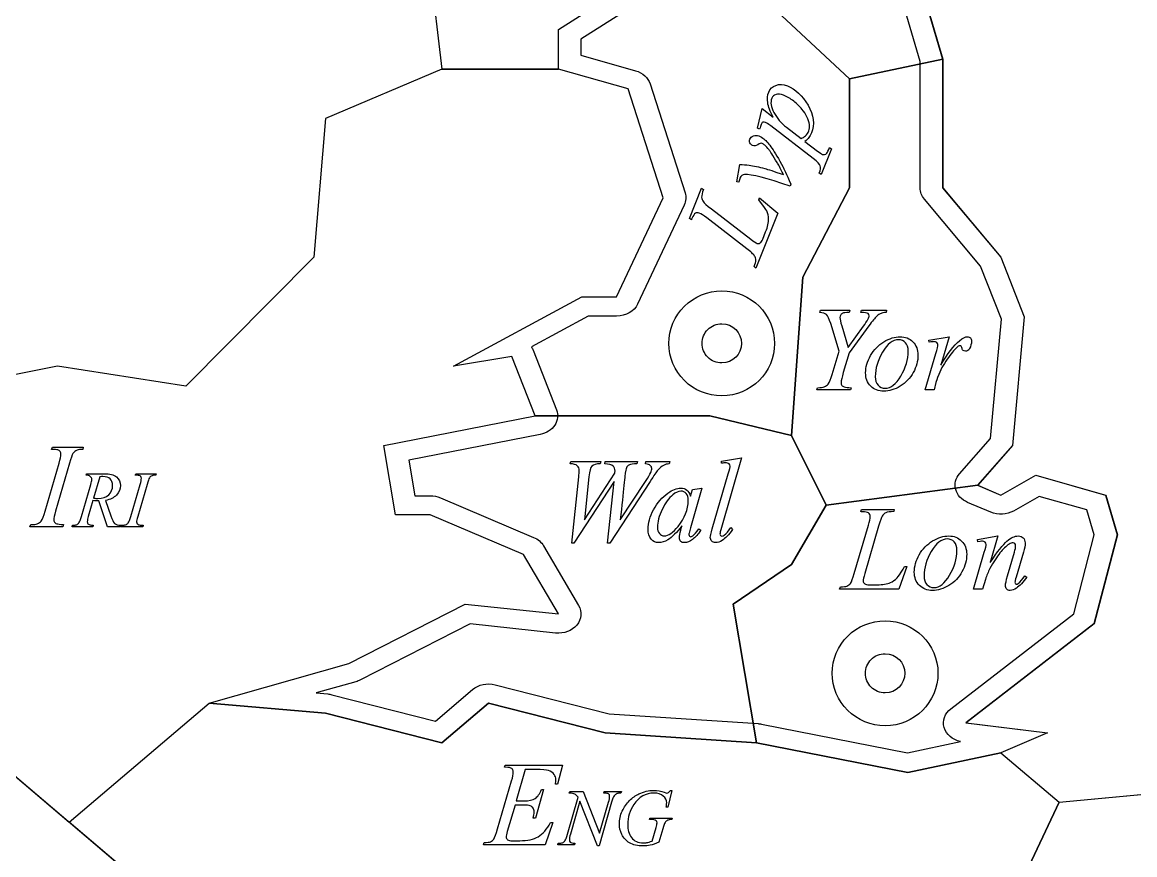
# Model space of a CAD drawing. Extents: x 1 to 639, y -1 to 499.
# Drawn here: x 90.5 to 190.3, y 224.7 to 299.3 of the extents above; entities that cross this region are included whole.
import ezdxf

# ---------------------------------------------------------------- set-up
doc = ezdxf.new("R2010")
doc.units = 0
for name, color, linetype in [('Centers', 7, 'CONTINUOUS'), ('Dividing_Lines', 7, 'CONTINUOUS'), ('Label_Land', 7, 'CONTINUOUS'), ('Label_Sea', 7, 'CONTINUOUS'), ('Land', 7, 'CONTINUOUS'), ('Nations', 7, 'CONTINUOUS'), ('Seas', 7, 'CONTINUOUS')]:
    doc.layers.add(name, color=color, linetype=linetype)

msp = doc.modelspace()

# ---------------------------------------------------------------- linework, layer by layer
at = {"layer": 'Centers', "color": 1}
for points in [[(154.999238, 270.531765)], [(157.970949, 270.531765)], [(169.653489, 240.958329)], [(172.625203, 240.958329)]]:
    msp.add_lwpolyline(points, close=True, dxfattribs=at)
for points in [[(149.877194, 273.861365), (150.766349, 274.744428), (151.9723, 275.240524), (153.22975, 275.240518)], [(153.22975, 275.240518), (155.848243, 275.240513), (157.970948, 273.132334), (157.970949, 270.531765)], [(148.488517, 270.531765), (148.488518, 271.780608), (148.98804, 272.978302), (149.877194, 273.861365)], [(151.460228, 270.531765), (151.460228, 270.997858), (151.64666, 271.444861), (151.97851, 271.774438)], [(151.97851, 271.774438), (152.31036, 272.104015), (152.760445, 272.289168), (153.22975, 272.289166)], [(153.22975, 272.289166), (154.207015, 272.289152), (154.999238, 271.502341), (154.999238, 270.531765)], [(149.877195, 267.202167), (148.988041, 268.085229), (148.488518, 269.282922), (148.488517, 270.531765)], [(151.97851, 269.289092), (151.64666, 269.618669), (151.460228, 270.065672), (151.460228, 270.531765)], [(154.999238, 270.531765), (154.999238, 269.561189), (154.207015, 268.774378), (153.22975, 268.774364)], [(157.970949, 270.531765), (157.970946, 267.931197), (155.848242, 265.82302), (153.22975, 265.823015)], [(153.22975, 268.774364), (152.760445, 268.774362), (152.31036, 268.959515), (151.97851, 269.289092)], [(153.22975, 265.823015), (151.9723, 265.823008), (150.766349, 266.319104), (149.877195, 267.202167)], [(164.531447, 244.28793), (165.420602, 245.170993), (166.626554, 245.667089), (167.884005, 245.667081)], [(167.884005, 245.667081), (170.502497, 245.667077), (172.625202, 243.558898), (172.625203, 240.958329)], [(163.142769, 240.958329), (163.14277, 242.207173), (163.642292, 243.404867), (164.531447, 244.28793)], [(166.632766, 242.201001), (166.964615, 242.530578), (167.4147, 242.715732), (167.884005, 242.71573)], [(167.884005, 242.71573), (168.861269, 242.715714), (169.653489, 241.928904), (169.653489, 240.958329)], [(166.114486, 240.958329), (166.114486, 241.424422), (166.300917, 241.871424), (166.632766, 242.201001)], [(164.531448, 237.62873), (163.642293, 238.511792), (163.14277, 239.709486), (163.142769, 240.958329)], [(166.632766, 239.715657), (166.300917, 240.045233), (166.114486, 240.492236), (166.114486, 240.958329)], [(169.653489, 240.958329), (169.653489, 239.987754), (168.861269, 239.200943), (167.884005, 239.200928)], [(172.625203, 240.958329), (172.625201, 238.357761), (170.502496, 236.249584), (167.884005, 236.249579)], [(167.884005, 239.200928), (167.4147, 239.200926), (166.964615, 239.38608), (166.632766, 239.715657)], [(167.884005, 236.249579), (166.626554, 236.249572), (165.420603, 236.745667), (164.531448, 237.62873)]]:
    msp.add_open_spline(points, degree=3, dxfattribs=at)
at = {"layer": 'Dividing_Lines', "color": 2}
msp.add_lwpolyline([(2.760585, 254.267257), (63.356576, 254.267257), (109.32593, 215.191493), (130.221091, 214.303393), (132.31061, 209.862971), (144.847715, 207.198716), (144.847715, 221.408082), (151.116265, 219.631903), (153.205782, 214.303393), (164.698127, 212.527231), (162.608602, 216.967651), (179.324738, 220.519995), (194.996116, 216.967651), (203.354182, 209.862971), (216.936031, 202.758274), (215.891266, 196.541686), (223.204583, 189.437003), (225.294105, 184.108488), (221.115062, 174.339545), (234.696921, 172.563383), (237.831194, 175.227645), (245.144514, 174.339545), (247.234026, 171.675283)], dxfattribs=at)
at = {"layer": 'Label_Land', "color": 7}
for points in [[(156.629983, 289.737878), (156.437948, 289.813607), (156.857443, 291.589987)], [(156.857443, 291.589987), (157.855044, 290.805957)], [(161.438631, 287.094292), (157.619916, 290.032506)], [(159.038882, 289.903189), (160.341043, 288.897152)], [(160.685063, 288.631276), (161.812713, 287.773315)], [(162.899028, 288.080888), (163.063615, 287.965029), (162.142742, 285.661727), (161.98011, 285.782474)], [(154.585845, 285.02426), (154.845599, 286.557931)], [(150.503935, 281.601114), (150.34521, 281.731643), (151.426405, 284.435945), (151.592951, 284.324977)], [(154.771868, 284.990532), (154.585845, 285.02426)], [(159.437528, 284.798044), (159.365189, 284.617106)], [(156.720439, 283.19176), (156.549698, 283.406285), (156.622037, 283.587223), (158.259665, 282.194135)], [(152.298796, 282.597344), (155.832649, 279.873368)], [(155.486582, 279.007796), (151.891615, 281.778521)], [(158.259665, 282.194135), (156.294744, 277.279444), (156.139932, 277.419752)], [(156.913817, 279.882922), (157.169942, 280.523545)], [(162.023527, 273.306846), (162.076506, 273.501525), (164.730759, 273.501525), (164.667184, 273.306846)], [(165.705574, 273.306846), (165.758553, 273.501525), (168.015461, 273.501525), (167.973078, 273.306846)], [(163.141387, 267.755804), (163.771836, 269.839417), (163.003642, 272.301869)], [(163.989052, 272.101926), (164.571822, 270.160379)], [(166.426089, 272.101926), (164.667184, 269.692091), (164.137394, 267.92944)], [(164.571822, 270.160379), (165.938682, 272.059833)], [(171.808762, 270.83387), (173.636538, 271.128523), (172.873639, 268.571361)], [(171.845845, 270.639188), (171.808762, 270.83387)], [(172.444511, 267.029696), (172.274978, 266.366728), (171.464396, 266.366728), (172.444511, 269.634214)], [(164.831418, 266.561411), (164.778439, 266.366728), (161.753336, 266.366728), (161.816911, 266.561411)], [(139.639387, 259.734277), (139.697666, 259.928957), (142.389002, 259.928957), (142.330723, 259.734277)], [(142.728061, 259.734277), (142.770445, 259.928957), (145.678993, 259.928957), (145.620718, 259.734277)], [(146.388913, 259.734277), (146.431296, 259.928957), (148.561054, 259.928957), (148.508075, 259.734277)], [(155.013911, 260.276226), (153.202027, 254.014862)], [(153.202027, 259.781631), (153.202027, 259.976313), (155.013911, 260.276226)], [(139.787728, 252.63105), (140.407585, 258.576714)], [(141.318825, 258.576714), (140.92148, 254.725187), (143.649904, 258.908197)], [(152.375554, 253.899106), (153.811288, 258.834534)], [(146.796853, 258.155782), (143.188977, 252.63105), (142.992957, 252.63105), (143.575726, 258.155782), (139.967851, 252.63105), (139.787728, 252.63105)], [(144.116113, 254.725187), (146.388913, 258.155782)], [(151.453718, 257.555954), (150.420628, 253.988556), (150.304074, 253.509744)], [(150.420621, 256.829847), (150.611346, 257.429675), (151.453718, 257.555954)], [(165.711491, 255.4482), (165.775065, 255.642879), (168.704809, 255.642879), (168.662426, 255.4482)], [(149.551765, 253.788613), (149.663019, 254.183235)], [(151.17822, 253.914893), (151.358349, 253.788613)], [(154.039096, 254.014862), (154.198033, 253.851753)], [(165.123425, 249.891907), (166.389623, 254.232767)], [(167.306162, 254.159094), (166.061152, 249.891897)], [(176.407965, 252.785815), (176.206644, 252.754262), (176.174874, 252.943681), (178.007933, 253.269887)], [(178.007933, 253.269887), (177.303309, 250.875834)], [(176.879477, 249.376266), (176.614581, 248.508092), (175.819896, 248.508092), (176.784114, 251.801885)], [(178.866193, 249.686701), (179.48075, 251.801885)], [(180.291328, 251.801885), (179.644984, 249.586732)], [(169.494196, 250.297043), (169.631941, 250.533819), (169.827965, 250.533819), (169.128642, 248.508092)], [(180.434374, 249.686701), (180.598607, 249.586732)], [(169.128642, 248.508092), (163.804244, 248.508092), (163.878415, 248.702774)], [(166.469093, 248.897444), (167.163117, 248.897444)], [(133.839392, 232.531793), (133.728134, 232.531793), (133.791709, 232.726472), (138.95187, 232.726472), (138.506846, 231.005914), (138.310825, 231.005914)], [(135.603593, 232.342373), (134.782419, 229.522129), (135.455252, 229.522129)], [(136.514833, 232.342373), (135.603593, 232.342373)], [(133.118877, 227.00706), (134.379778, 231.31109)], [(137.055219, 230.548149), (137.251244, 230.548149), (136.514833, 227.959417), (136.302917, 227.959417)], [(139.389831, 226.53175), (140.339921, 229.839572)], [(139.555831, 230.218408), (139.594681, 230.348196), (140.792008, 230.348199)], [(140.792008, 230.348199), (142.271885, 226.619449), (143.073634, 229.404611)], [(142.649805, 230.218408), (142.688655, 230.348196), (144.228578, 230.348196), (144.186194, 230.218408)], [(148.74945, 230.456941), (148.392725, 228.959127), (148.258513, 228.959127)], [(148.61522, 230.456925), (148.74945, 230.456941)], [(135.370485, 229.14855), (134.687057, 229.14855), (133.99303, 226.786071)], [(143.352658, 229.404608), (142.225972, 225.482933), (142.098823, 225.482933), (140.505921, 229.495809), (139.654726, 226.53175)], [(137.881693, 227.575318), (138.077717, 227.575318), (137.399585, 225.591675), (131.847379, 225.591675), (131.91625, 225.786357)], [(146.852786, 227.843641), (146.75389, 227.843641), (146.792744, 227.980443), (148.784753, 227.980443), (148.749433, 227.843641)], [(147.001127, 225.921389), (147.350789, 227.145597)], [(147.947684, 227.026332), (147.594492, 225.82317)], [(134.475141, 225.949467), (135.110889, 225.949467)], [(140.057367, 225.72146), (140.022047, 225.591671), (138.517445, 225.591671), (138.566891, 225.72146)]]:
    msp.add_lwpolyline(points, dxfattribs=at)
for points in [[(169.954495, 269.84468)], [(170.833947, 269.481625)], [(149.567663, 257.282349)], [(174.325886, 251.986044)], [(175.205338, 251.622989)]]:
    msp.add_lwpolyline(points, close=True, dxfattribs=at)
for points in [[(157.443987, 293.05706), (157.559993, 293.347215), (157.775586, 293.549033), (158.090767, 293.662512)], [(158.090767, 293.662512), (158.402667, 293.777288), (158.744086, 293.761535), (159.115023, 293.615255)], [(159.115023, 293.615255), (159.837201, 293.330463), (160.455851, 292.748708), (160.970974, 291.869991)], [(157.352956, 292.10224), (157.297639, 292.448633), (157.327982, 292.766907), (157.443987, 293.05706)], [(157.719867, 292.506688), (157.579096, 292.154591), (157.643152, 291.725494), (157.912033, 291.219398)], [(158.097785, 292.838864), (157.909708, 292.777162), (157.783735, 292.666437), (157.719867, 292.506688)], [(158.770845, 292.782906), (158.508235, 292.886467), (158.283882, 292.905119), (158.097785, 292.838864)], [(159.691113, 292.233177), (159.40258, 292.471507), (159.095824, 292.65475), (158.770845, 292.782906)], [(157.855044, 290.805957), (157.576942, 291.32701), (157.409579, 291.759105), (157.352956, 292.10224)], [(160.414999, 291.534437), (160.222242, 291.765194), (159.980947, 291.998107), (159.691113, 292.233177)], [(160.878205, 290.825276), (160.758875, 291.068591), (160.604473, 291.304978), (160.414999, 291.534437)], [(160.970974, 291.869991), (161.482815, 290.99257), (161.583627, 290.1659), (161.273411, 289.389982)], [(157.912033, 291.219398), (158.182219, 290.716563), (158.557835, 290.277827), (159.038882, 289.903189)], [(161.096372, 290.144808), (161.071563, 290.358397), (160.99884, 290.585219), (160.878205, 290.825276)], [(156.75388, 290.147578), (156.716081, 290.053035), (156.674782, 289.916468), (156.629983, 289.737878)], [(156.919633, 290.348294), (156.850841, 290.318809), (156.79559, 290.251904), (156.75388, 290.147578)], [(157.157721, 290.344984), (157.069089, 290.379936), (156.989727, 290.38104), (156.919633, 290.348294)], [(157.619916, 290.032506), (157.377438, 290.214935), (157.223373, 290.319094), (157.157721, 290.344984)], [(160.341043, 288.897152), (160.664769, 289.003488), (160.895063, 289.227814), (161.031923, 289.57013)], [(161.031923, 289.57013), (161.099701, 289.739659), (161.121184, 289.931218), (161.096372, 290.144808)], [(155.762485, 288.494825), (155.71431, 288.611952), (155.713032, 288.727567), (155.758652, 288.841672)], [(155.758652, 288.841672), (155.813396, 288.978599), (155.919068, 289.076571), (156.075669, 289.135589)], [(155.994272, 288.261886), (155.889228, 288.303311), (155.811966, 288.380957), (155.762485, 288.494825)], [(156.075669, 289.135589), (156.228987, 289.1959), (156.389354, 289.193046), (156.556769, 289.127026)], [(156.845756, 288.452601), (156.760408, 288.486258), (156.631298, 288.448479), (156.458427, 288.339264)], [(156.556769, 289.127026), (156.724182, 289.061006), (156.874603, 288.971494), (157.008032, 288.858489)], [(157.104911, 288.288127), (157.020771, 288.362825), (156.934386, 288.417649), (156.845756, 288.452601)], [(157.008032, 288.858489), (157.223623, 288.675342), (157.46569, 288.396836), (157.734236, 288.022969)], [(161.04524, 288.976107), (160.9596, 288.866461), (160.839541, 288.751518), (160.685063, 288.631276)], [(161.273411, 289.389982), (161.208239, 289.226974), (161.132182, 289.089016), (161.04524, 288.976107)], [(156.458427, 288.339264), (156.28686, 288.233309), (156.132142, 288.207517), (155.994272, 288.261886)], [(157.472902, 287.882591), (157.341936, 288.058787), (157.219272, 288.193965), (157.104911, 288.288127)], [(158.209746, 286.731504), (157.794209, 287.393563), (157.548594, 287.777258), (157.472902, 287.882591)], [(157.734236, 288.022969), (157.999497, 287.650396), (158.331157, 287.087461), (158.729218, 286.334166)], [(161.812713, 287.773315), (162.033517, 287.603209), (162.18167, 287.503269), (162.257171, 287.473495)], [(162.257171, 287.473495), (162.329389, 287.445015), (162.397285, 287.438997), (162.460861, 287.455441)], [(162.460861, 287.455441), (162.529024, 287.473851), (162.593181, 287.52026), (162.653331, 287.594668)], [(162.653331, 287.594668), (162.716765, 287.667781), (162.798664, 287.829854), (162.899028, 288.080888)], [(154.845599, 286.557931), (155.128919, 286.563201), (155.409342, 286.54697), (155.686869, 286.509237)], [(155.686869, 286.509237), (156.092999, 286.45098), (156.561546, 286.34924), (157.09251, 286.204015)], [(158.760421, 285.670818), (158.470348, 286.25698), (158.286789, 286.610541), (158.209746, 286.731504)], [(162.068892, 286.460781), (162.018689, 286.601353), (161.808602, 286.812523), (161.438631, 287.094292)], [(161.98011, 285.782474), (162.088198, 286.090846), (162.117792, 286.316949), (162.068892, 286.460781)], [(155.279766, 285.662075), (155.079767, 285.64659), (154.941968, 285.544302), (154.866369, 285.355213)], [(159.365189, 284.617106), (157.256007, 285.358286), (155.894199, 285.706609), (155.279766, 285.662075)], [(157.09251, 286.204015), (157.358982, 286.129125), (157.914952, 285.951392), (158.760421, 285.670818)], [(158.729218, 286.334166), (158.778651, 286.239189), (159.014754, 285.727148), (159.437528, 284.798044)], [(154.866369, 285.355213), (154.833784, 285.27371), (154.802283, 285.15215), (154.771868, 284.990532)], [(151.592951, 284.324977), (151.471732, 284.021783), (151.415249, 283.794962), (151.423502, 283.644513)], [(151.423502, 283.644513), (151.431756, 283.494067), (151.486232, 283.349924), (151.586929, 283.212086)], [(151.586929, 283.212086), (151.652099, 283.118451), (151.889388, 282.913537), (152.298796, 282.597344)], [(157.260547, 282.418302), (157.198564, 282.548421), (157.018528, 282.806241), (156.720439, 283.19176)], [(150.561639, 281.73121), (150.539481, 281.675789), (150.520247, 281.632423), (150.503935, 281.601114)], [(150.866424, 282.194129), (150.762295, 282.133289), (150.6607, 281.978982), (150.561639, 281.73121)], [(151.211679, 282.216492), (151.086939, 282.265684), (150.971854, 282.258229), (150.866424, 282.194129)], [(151.891615, 281.778521), (151.59589, 282.008365), (151.369245, 282.154356), (151.211679, 282.216492)], [(157.169942, 280.523545), (157.356332, 280.989747), (157.445184, 281.383076), (157.436497, 281.703532)], [(157.436497, 281.703532), (157.42868, 281.940613), (157.37003, 282.17887), (157.260547, 282.418302)], [(155.832649, 279.873368), (156.099458, 279.666247), (156.291949, 279.539386), (156.410123, 279.492784)], [(156.410123, 279.492784), (156.488906, 279.461716), (156.582003, 279.475954), (156.689414, 279.535501)], [(156.689414, 279.535501), (156.76081, 279.571505), (156.835611, 279.687312), (156.913817, 279.882922)], [(156.174915, 278.362707), (156.064321, 278.523321), (155.834877, 278.73835), (155.486582, 279.007796)], [(156.139932, 277.419752), (156.237652, 277.68315), (156.286048, 277.865982), (156.285119, 277.96825)], [(156.285119, 277.96825), (156.280776, 278.128478), (156.244042, 278.259963), (156.174915, 278.362707)], [(162.622192, 273.112163), (162.50917, 273.217396), (162.309615, 273.282291), (162.023527, 273.306846)], [(163.003642, 272.301869), (162.865895, 272.736832), (162.738745, 273.00693), (162.622192, 273.112163)], [(163.909582, 273.09638), (163.860135, 273.022716), (163.835411, 272.936775), (163.835411, 272.838557)], [(163.835411, 272.838557), (163.835411, 272.69474), (163.886625, 272.449196), (163.989052, 272.101926)], [(164.100307, 273.243706), (164.022604, 273.219151), (163.959029, 273.170042), (163.909582, 273.09638)], [(164.667184, 273.306846), (164.335182, 273.282291), (164.146223, 273.261244), (164.100307, 273.243706)], [(166.351918, 273.19635), (166.277747, 273.248967), (166.062298, 273.285799), (165.705574, 273.306846)], [(165.938682, 272.059833), (166.291875, 272.554429), (166.468472, 272.870128), (166.468472, 273.00693)], [(166.468472, 273.00693), (166.468472, 273.084101), (166.429621, 273.147241), (166.351918, 273.19635)], [(167.146604, 272.9701), (166.980602, 272.822774), (166.74043, 272.533383), (166.426089, 272.101926)], [(167.522754, 273.217396), (167.395604, 273.164781), (167.270221, 273.082349), (167.146604, 272.9701)], [(167.973078, 273.306846), (167.754098, 273.278784), (167.60399, 273.248967), (167.522754, 273.217396)], [(166.579727, 269.444795), (166.879942, 269.963944), (167.279051, 270.374353), (167.777053, 270.676021)], [(169.090934, 270.854917), (168.571741, 270.854917), (168.093164, 270.484847), (167.655203, 269.744707)], [(167.777053, 270.676021), (168.278589, 270.977689), (168.762464, 271.128523), (169.22868, 271.128523)], [(169.710791, 270.591835), (169.551853, 270.767223), (169.345234, 270.854917), (169.090934, 270.854917)], [(169.22868, 271.128523), (169.694896, 271.128523), (170.078111, 270.975934), (170.378327, 270.670758)], [(169.954495, 269.84468), (169.954495, 270.170901), (169.87326, 270.419953), (169.710791, 270.591835)], [(170.378327, 270.670758), (170.682074, 270.365583), (170.833947, 269.969205), (170.833947, 269.481625)], [(172.253786, 270.686544), (172.179614, 270.686544), (172.043634, 270.670759), (171.845845, 270.639188)], [(172.534573, 270.602358), (172.463934, 270.658482), (172.370339, 270.686544), (172.253786, 270.686544)], [(172.614044, 270.444508), (172.614044, 270.507648), (172.587553, 270.560265), (172.534573, 270.602358)], [(172.873639, 268.571361), (173.491729, 269.620182), (174.053307, 270.353305), (174.558373, 270.770731)], [(174.558373, 270.770731), (174.844461, 271.009259), (175.077569, 271.128523), (175.257697, 271.128523)], [(175.257697, 271.128523), (175.374252, 271.128523), (175.466082, 271.093445), (175.533188, 271.02329)], [(175.63385, 270.728637), (175.63385, 270.497125), (175.573807, 270.276136), (175.453721, 270.06567)], [(175.533188, 271.02329), (175.600296, 270.956641), (175.63385, 270.858424), (175.63385, 270.728637)], [(167.655203, 269.744707), (167.220774, 269.008076), (167.003559, 268.274953), (167.003559, 267.545338)], [(169.297554, 267.603217), (169.735514, 268.339848), (169.954495, 269.087003), (169.954495, 269.84468)], [(170.833947, 269.481625), (170.833947, 268.95546), (170.69267, 268.434557), (170.410115, 267.918916)], [(172.444511, 269.634214), (172.557533, 270.013053), (172.614044, 270.283151), (172.614044, 270.444508)], [(174.033882, 269.870987), (173.74073, 269.527226), (173.422856, 269.081739), (173.080259, 268.534528)], [(174.452415, 270.281396), (174.360585, 270.232287), (174.221074, 270.095484), (174.033882, 269.870987)], [(174.621948, 270.323489), (174.561906, 270.323489), (174.505395, 270.309458), (174.452415, 270.281396)], [(174.72261, 270.281396), (174.694355, 270.309458), (174.660801, 270.323489), (174.621948, 270.323489)], [(174.77029, 270.149856), (174.763237, 270.216502), (174.747344, 270.260349), (174.72261, 270.281396)], [(174.876248, 269.90782), (174.819737, 269.960435), (174.784417, 270.041114), (174.77029, 270.149856)], [(175.088164, 269.828894), (175.006931, 269.828894), (174.936292, 269.855202), (174.876248, 269.90782)], [(175.453721, 270.06567), (175.368955, 269.907819), (175.247102, 269.828894), (175.088164, 269.828894)], [(166.134703, 267.892606), (166.134703, 268.408249), (166.283044, 268.925645), (166.579727, 269.444795)], [(173.080259, 268.534528), (172.931918, 268.303015), (172.804768, 268.041687), (172.69881, 267.750544)], [(162.770534, 266.887633), (162.89062, 267.04899), (163.014237, 267.33838), (163.141387, 267.755804)], [(164.137394, 267.92944), (164.006711, 267.487461), (163.941369, 267.182285), (163.941369, 267.013913)], [(166.590322, 266.698214), (166.286576, 267.006897), (166.134703, 267.405028), (166.134703, 267.892606)], [(167.003559, 267.545338), (167.003559, 267.212101), (167.088326, 266.954281), (167.257859, 266.771877)], [(167.898907, 266.503531), (168.396909, 266.503531), (168.863125, 266.870093), (169.297554, 267.603217)], [(170.410115, 267.918916), (170.13109, 267.403274), (169.740811, 266.994618), (169.239276, 266.69295)], [(172.69881, 267.750544), (172.550469, 267.350658), (172.465702, 267.110376), (172.444511, 267.029696)], [(161.816911, 266.561411), (162.117124, 266.568415), (162.316678, 266.592969), (162.415572, 266.635074)], [(162.415572, 266.635074), (162.574511, 266.698214), (162.692831, 266.7824), (162.770534, 266.887633)], [(163.941369, 267.013913), (163.941369, 266.905171), (163.960796, 266.822738), (163.999648, 266.766613)], [(163.999648, 266.766613), (164.042031, 266.710489), (164.114435, 266.664888), (164.216861, 266.62981)], [(164.216861, 266.62981), (164.351074, 266.587717), (164.555927, 266.564917), (164.831418, 266.561411)], [(167.777053, 266.240448), (167.293179, 266.240448), (166.897602, 266.393037), (166.590322, 266.698214)], [(167.257859, 266.771877), (167.427392, 266.592979), (167.641074, 266.503531), (167.898907, 266.503531)], [(169.239276, 266.69295), (168.73774, 266.391282), (168.250333, 266.240448), (167.777053, 266.240448)], [(140.26984, 259.565905), (140.153285, 259.671138), (139.943134, 259.727262), (139.639387, 259.734277)], [(140.444669, 259.102879), (140.444669, 259.30633), (140.386392, 259.460672), (140.26984, 259.565905)], [(141.589017, 259.539595), (141.458336, 259.409809), (141.368272, 259.088848), (141.318825, 258.576714)], [(142.330723, 259.734277), (141.970466, 259.73778), (141.72323, 259.672885), (141.589017, 259.539595)], [(143.480364, 259.539595), (143.363809, 259.644828), (143.113041, 259.709722), (142.728061, 259.734277)], [(143.655193, 259.087093), (143.655193, 259.283528), (143.596917, 259.434362), (143.480364, 259.539595)], [(144.942586, 259.650091), (144.85782, 259.611505), (144.785414, 259.548365), (144.72537, 259.460672)], [(145.620718, 259.734277), (145.285183, 259.730775), (145.059139, 259.702713), (144.942586, 259.650091)], [(146.823341, 259.586951), (146.738575, 259.664122), (146.593765, 259.713231), (146.388913, 259.734277)], [(146.950491, 259.329129), (146.950491, 259.427346), (146.908108, 259.513287), (146.823341, 259.586951)], [(148.010072, 259.597475), (147.865264, 259.520304), (147.693965, 259.372978), (147.496177, 259.155496)], [(148.508075, 259.734277), (148.320884, 259.720246), (148.154883, 259.674645), (148.010072, 259.597475)], [(153.57288, 259.818464), (153.491647, 259.818464), (153.368029, 259.806186), (153.202027, 259.781631)], [(153.885459, 259.734277), (153.818351, 259.790402), (153.714158, 259.818464), (153.57288, 259.818464)], [(153.811288, 258.834534), (153.927841, 259.237928), (153.986117, 259.469441), (153.986117, 259.529071)], [(153.986117, 259.529071), (153.986117, 259.613258), (153.952564, 259.68166), (153.885459, 259.734277)], [(140.407585, 258.576714), (140.432308, 258.804718), (140.444669, 258.980107), (140.444669, 259.102879)], [(143.649904, 258.908197), (143.65343, 258.978352), (143.655193, 259.037984), (143.655193, 259.087093)], [(144.587625, 259.023953), (144.577023, 258.964322), (144.532875, 258.557421), (144.455179, 257.80325)], [(144.72537, 259.460672), (144.668859, 259.376485), (144.622944, 259.230912), (144.587625, 259.023953)], [(146.388913, 258.155782), (146.636148, 258.531112), (146.791554, 258.794195), (146.855129, 258.94503)], [(147.496177, 259.155496), (147.383155, 259.029216), (147.150047, 258.695979), (146.796853, 258.155782)], [(146.855129, 258.94503), (146.918703, 259.095863), (146.950491, 259.223896), (146.950491, 259.329129)], [(144.455179, 257.80325), (144.381007, 257.049082), (144.267985, 256.02306), (144.116113, 254.725187)], [(148.407417, 257.113976), (148.813588, 257.408628), (149.196803, 257.555954), (149.557061, 257.555954)], [(149.557061, 257.555954), (149.77251, 257.555954), (149.950873, 257.49983), (150.092151, 257.387582)], [(147.120024, 255.624927), (147.45909, 256.245803), (147.888221, 256.742152), (148.407417, 257.113976)], [(148.847148, 256.96665), (148.48689, 256.668488), (148.165484, 256.22651), (147.882929, 255.640714)], [(149.567663, 257.282349), (149.341619, 257.282349), (149.101448, 257.177116), (148.847148, 256.96665)], [(150.044475, 257.082406), (149.927922, 257.215701), (149.768985, 257.282349), (149.567663, 257.282349)], [(150.219307, 256.435221), (150.219307, 256.733383), (150.16103, 256.949111), (150.044475, 257.082406)], [(150.092151, 257.387582), (150.236959, 257.275333), (150.346449, 257.089421), (150.420621, 256.829847)], [(146.616724, 253.862276), (146.616724, 254.42001), (146.784491, 255.00756), (147.120024, 255.624927)], [(147.882929, 255.640714), (147.603907, 255.054916), (147.464396, 254.525243), (147.464396, 254.051695)], [(149.313364, 254.125359), (149.917326, 254.876021), (150.219307, 255.645975), (150.219307, 256.435221)], [(165.854536, 255.442946), (165.794492, 255.442946), (165.74681, 255.444698), (165.711491, 255.4482)], [(166.400218, 255.332453), (166.304857, 255.406115), (166.122963, 255.442946), (165.854536, 255.442946)], [(166.389623, 254.232767), (166.495581, 254.590559), (166.54856, 254.853642), (166.54856, 255.022014)], [(166.54856, 255.022014), (166.54856, 255.15531), (166.499113, 255.258789), (166.400218, 255.332453)], [(167.618737, 255.043051), (167.555162, 254.948342), (167.45097, 254.65369), (167.306162, 254.159094)], [(167.963102, 255.35349), (167.825356, 255.29035), (167.710567, 255.18687), (167.618737, 255.043051)], [(168.662426, 255.4482), (168.333955, 255.4482), (168.100847, 255.41663), (167.963102, 255.35349)], [(146.897512, 252.983579), (146.71032, 253.197554), (146.616724, 253.490453), (146.616724, 253.862276)], [(147.464396, 254.051695), (147.464396, 253.813167), (147.524439, 253.623748), (147.644525, 253.483437)], [(148.057762, 253.278231), (148.442742, 253.278231), (148.861276, 253.560607), (149.313364, 254.125359)], [(149.663019, 254.183235), (149.200336, 253.583408), (148.774738, 253.16423), (148.386225, 252.925702)], [(149.435211, 253.109858), (149.435211, 253.28174), (149.474062, 253.507992), (149.551765, 253.788613)], [(150.304074, 253.509744), (150.293473, 253.464144), (150.288172, 253.425559), (150.288172, 253.393988)], [(151.358349, 253.788613), (151.114646, 253.423805), (150.863879, 253.144937), (150.606046, 252.952009)], [(150.627238, 253.283495), (150.764984, 253.385219), (150.948645, 253.595685), (151.17822, 253.914893)], [(152.206021, 253.120382), (152.206021, 253.246661), (152.262532, 253.506236), (152.375554, 253.899106)], [(153.202027, 254.014862), (153.11373, 253.702672), (153.069581, 253.511499), (153.069581, 253.441344)], [(154.198033, 253.851753), (153.8625, 253.381712), (153.553456, 253.053735), (153.270901, 252.867823)], [(153.461626, 253.346634), (153.645287, 253.490452), (153.837777, 253.713194), (154.039096, 254.014862)], [(147.565048, 252.66788), (147.307218, 252.66788), (147.084706, 252.773113), (146.897512, 252.983579)], [(148.386225, 252.925702), (148.107201, 252.753821), (147.833475, 252.66788), (147.565048, 252.66788)], [(147.644525, 253.483437), (147.764611, 253.346633), (147.902357, 253.278231), (148.057762, 253.278231)], [(149.546465, 252.783636), (149.472295, 252.8573), (149.435211, 252.966041), (149.435211, 253.109858)], [(149.890831, 252.66788), (149.738956, 252.66788), (149.624168, 252.706465), (149.546465, 252.783636)], [(150.606046, 252.952009), (150.348216, 252.76259), (150.109811, 252.66788), (149.890831, 252.66788)], [(150.288172, 253.393988), (150.288172, 253.337863), (150.305831, 253.288755), (150.341151, 253.246661)], [(150.341151, 253.246661), (150.369406, 253.215093), (150.404726, 253.199308), (150.447109, 253.199308)], [(150.447109, 253.199308), (150.493025, 253.199308), (150.553068, 253.22737), (150.627238, 253.283495)], [(152.33847, 252.804683), (152.25017, 252.895885), (152.206021, 253.001118), (152.206021, 253.120382)], [(152.677536, 252.66788), (152.543322, 252.66788), (152.4303, 252.713481), (152.33847, 252.804683)], [(153.270901, 252.867823), (153.062516, 252.734527), (152.864728, 252.66788), (152.677536, 252.66788)], [(153.069581, 253.441344), (153.069581, 253.388726), (153.085474, 253.344879), (153.11726, 253.309801)], [(153.11726, 253.309801), (153.15258, 253.274723), (153.194963, 253.257185), (153.24441, 253.257185)], [(153.24441, 253.257185), (153.311518, 253.257185), (153.383923, 253.287001), (153.461626, 253.346634)], [(170.951121, 251.586159), (171.251335, 252.105308), (171.650444, 252.515717), (172.148448, 252.817385)], [(173.462329, 252.996281), (172.943133, 252.996281), (172.464555, 252.626211), (172.026595, 251.886071)], [(172.148448, 252.817385), (172.649983, 253.119053), (173.133859, 253.269887), (173.600075, 253.269887)], [(174.082182, 252.733198), (173.923246, 252.908587), (173.716628, 252.996281), (173.462329, 252.996281)], [(173.600075, 253.269887), (174.06629, 253.269887), (174.449505, 253.117298), (174.749719, 252.812121)], [(174.325886, 251.986044), (174.325886, 252.312265), (174.244651, 252.561317), (174.082182, 252.733198)], [(174.749719, 252.812121), (175.053465, 252.506947), (175.205338, 252.110569), (175.205338, 251.622989)], [(176.630477, 252.806861), (176.588094, 252.806861), (176.513923, 252.799846), (176.407965, 252.785815)], [(176.858285, 252.717412), (176.798243, 252.777045), (176.722307, 252.806861), (176.630477, 252.806861)], [(176.784114, 251.801885), (176.897136, 252.198263), (176.953647, 252.436792), (176.953647, 252.517469)], [(176.953647, 252.517469), (176.953647, 252.59464), (176.92186, 252.661287), (176.858285, 252.717412)], [(177.303309, 250.875834), (177.963783, 251.854502), (178.46885, 252.498178), (178.81851, 252.806861)], [(179.003939, 252.527992), (178.742576, 252.370144), (178.470616, 252.108816), (178.188061, 251.744008)], [(178.81851, 252.806861), (179.171704, 253.115545), (179.51077, 253.269887), (179.835708, 253.269887)], [(179.358897, 252.654272), (179.260003, 252.654272), (179.141683, 252.612179), (179.003939, 252.527992)], [(179.52843, 252.585872), (179.482516, 252.631472), (179.426005, 252.654272), (179.358897, 252.654272)], [(179.597304, 252.417499), (179.597304, 252.487655), (179.574346, 252.543779), (179.52843, 252.585872)], [(179.835708, 253.269887), (180.012305, 253.269887), (180.157115, 253.212008), (180.270137, 253.096251)], [(180.270137, 253.096251), (180.386692, 252.980495), (180.444969, 252.829661), (180.444969, 252.643749)], [(180.444969, 252.643749), (180.444969, 252.433283), (180.393756, 252.152661), (180.291328, 251.801885)], [(170.506097, 250.03397), (170.506097, 250.549613), (170.654439, 251.067009), (170.951121, 251.586159)], [(172.026595, 251.886071), (171.592168, 251.14944), (171.374954, 250.416317), (171.374954, 249.686701)], [(173.668946, 249.744581), (174.106906, 250.481212), (174.325886, 251.228366), (174.325886, 251.986044)], [(175.205338, 251.622989), (175.205338, 251.096824), (175.064061, 250.575921), (174.781506, 250.06028)], [(178.188061, 251.744008), (177.905506, 251.382707), (177.607057, 250.919682), (177.292713, 250.354933)], [(179.48075, 251.801885), (179.558453, 252.064968), (179.597304, 252.270173), (179.597304, 252.417499)], [(164.773763, 249.018473), (164.883252, 249.179831), (164.999806, 249.470975), (165.123425, 249.891907)], [(166.061152, 249.891897), (165.965791, 249.569183), (165.918111, 249.344686), (165.918111, 249.218406)], [(168.365743, 249.086863), (168.584723, 249.181574), (168.786044, 249.323639), (168.969705, 249.513058)], [(168.969705, 249.513058), (169.068599, 249.618291), (169.243429, 249.879619), (169.494196, 250.297043)], [(170.961717, 248.839577), (170.657971, 249.148261), (170.506097, 249.546392), (170.506097, 250.03397)], [(171.374954, 249.686701), (171.374954, 249.353465), (171.45972, 249.095644), (171.629253, 248.91324)], [(172.270298, 248.644895), (172.768303, 248.644895), (173.234518, 249.011457), (173.668946, 249.744581)], [(174.781506, 250.06028), (174.502484, 249.544637), (174.112205, 249.135982), (173.61067, 248.834314)], [(177.292713, 250.354933), (177.126714, 250.056771), (176.988968, 249.730549), (176.879477, 249.376266)], [(178.686065, 248.818531), (178.686065, 248.986904), (178.746107, 249.276294), (178.866193, 249.686701)], [(179.644984, 249.586732), (179.570814, 249.330664), (179.533729, 249.174567), (179.533729, 249.118443)], [(180.598607, 249.586732), (180.270138, 249.120198), (179.959327, 248.78696), (179.666175, 248.587018)], [(179.819816, 249.01321), (180.007008, 249.160536), (180.21186, 249.385033), (180.434374, 249.686701)], [(163.878415, 248.702774), (164.16097, 248.709779), (164.349929, 248.732579), (164.445293, 248.771174)], [(164.445293, 248.771174), (164.593634, 248.834314), (164.703124, 248.916747), (164.773763, 249.018473)], [(165.918111, 249.218406), (165.918111, 249.13422), (165.965791, 249.053541), (166.061152, 248.97637)], [(166.061152, 248.97637), (166.121196, 248.923753), (166.257177, 248.897444), (166.469093, 248.897444)], [(167.163117, 248.897444), (167.668185, 248.897444), (168.06906, 248.960583), (168.365743, 249.086863)], [(172.148448, 248.381812), (171.664572, 248.381812), (171.268995, 248.534401), (170.961717, 248.839577)], [(171.629253, 248.91324), (171.798786, 248.734343), (172.012468, 248.644895), (172.270298, 248.644895)], [(173.61067, 248.834314), (173.109135, 248.532646), (172.621728, 248.381812), (172.148448, 248.381812)], [(178.802618, 248.502832), (178.724916, 248.580003), (178.686065, 248.685236), (178.686065, 248.818531)], [(179.115193, 248.381812), (178.984513, 248.381812), (178.880321, 248.422152), (178.802618, 248.502832)], [(179.666175, 248.587018), (179.461323, 248.450214), (179.277662, 248.381812), (179.115193, 248.381812)], [(179.533729, 249.118443), (179.533729, 249.069334), (179.547857, 249.027241), (179.576113, 248.992163)], [(179.576113, 248.992163), (179.604368, 248.960595), (179.634389, 248.94481), (179.666175, 248.94481)], [(179.666175, 248.94481), (179.708559, 248.94481), (179.759772, 248.96761), (179.819816, 249.01321)], [(134.385075, 232.416036), (134.293244, 232.493207), (134.11135, 232.531793), (133.839392, 232.531793)], [(134.379778, 231.31109), (134.478673, 231.658358), (134.52812, 231.923193), (134.52812, 232.105597)], [(134.52812, 232.105597), (134.52812, 232.238892), (134.480438, 232.342372), (134.385075, 232.416036)], [(137.685672, 232.247664), (137.516139, 232.310803), (137.125859, 232.342373), (136.514833, 232.342373)], [(138.210163, 231.879348), (138.090077, 232.040705), (137.915247, 232.163477), (137.685672, 232.247664)], [(138.347908, 231.41106), (138.347908, 231.596972), (138.301993, 231.753068), (138.210163, 231.879348)], [(136.498941, 229.737855), (136.714388, 229.885181), (136.899814, 230.155279), (137.055219, 230.548149)], [(138.310825, 231.005914), (138.335547, 231.167271), (138.347908, 231.30232), (138.347908, 231.41106)], [(135.455252, 229.522129), (135.935595, 229.522129), (136.283492, 229.594037), (136.498941, 229.737855)], [(140.043238, 230.127207), (139.939636, 230.180992), (139.777167, 230.211392), (139.555831, 230.218408)], [(140.339921, 229.839572), (140.248091, 229.979883), (140.149197, 230.075761), (140.043238, 230.127207)], [(142.738101, 230.214905), (142.709846, 230.214905), (142.680414, 230.216073), (142.649805, 230.218408)], [(143.0807, 230.141242), (143.019478, 230.190351), (142.905279, 230.214905), (142.738101, 230.214905)], [(143.073634, 229.404611), (143.139564, 229.633785), (143.172529, 229.811511), (143.172529, 229.937791)], [(143.172529, 229.937791), (143.172529, 230.024316), (143.14192, 230.092134), (143.0807, 230.141242)], [(143.582233, 229.979881), (143.506886, 229.869971), (143.430361, 229.678214), (143.352658, 229.404608)], [(143.82947, 230.1693), (143.718803, 230.120191), (143.636391, 230.057051), (143.582233, 229.979881)], [(144.186194, 230.218408), (144.026081, 230.220742), (143.907172, 230.204373), (143.82947, 230.1693)], [(144.306264, 228.604827), (144.480506, 228.976648), (144.697131, 229.290008), (144.956139, 229.544906)], [(144.956139, 229.544906), (145.217502, 229.802142), (145.501234, 230.004423), (145.807333, 230.151749)], [(147.142406, 230.22192), (146.410118, 230.22192), (145.812044, 229.880498), (145.348184, 229.197654)], [(145.807333, 230.151749), (146.22881, 230.355199), (146.671479, 230.456925), (147.135339, 230.456925)], [(147.135339, 230.456925), (147.476761, 230.456925), (147.785217, 230.4008), (148.060708, 230.288552)], [(147.983004, 229.955332), (147.780507, 230.133057), (147.500308, 230.22192), (147.142406, 230.22192)], [(148.290283, 229.348489), (148.290283, 229.577663), (148.187857, 229.779944), (147.983004, 229.955332)], [(148.060708, 230.288552), (148.171375, 230.244119), (148.252608, 230.221903), (148.304409, 230.221903)], [(148.304409, 230.221903), (148.363275, 230.221903), (148.412722, 230.234764), (148.45275, 230.260487)], [(148.45275, 230.260487), (148.495133, 230.288549), (148.54929, 230.354029), (148.61522, 230.456925)], [(136.048617, 229.08015), (135.942659, 229.12575), (135.716615, 229.14855), (135.370485, 229.14855)], [(136.302917, 228.880208), (136.242875, 228.971409), (136.158108, 229.038057), (136.048617, 229.08015)], [(136.398279, 228.517152), (136.398279, 228.667987), (136.366492, 228.789006), (136.302917, 228.880208)], [(144.044899, 227.433232), (144.044899, 227.844809), (144.132021, 228.235341), (144.306264, 228.604827)], [(145.348184, 229.197654), (144.978507, 228.657458), (144.793668, 228.052954), (144.793668, 227.384141)], [(148.258513, 228.959127), (148.279693, 229.134516), (148.290283, 229.264303), (148.290283, 229.348489)], [(136.302917, 227.959417), (136.366492, 228.176899), (136.398279, 228.36281), (136.398279, 228.517152)], [(136.763836, 226.312522), (137.180605, 226.554557), (137.553224, 226.975489), (137.881693, 227.575318)], [(147.33313, 227.741916), (147.234236, 227.809733), (147.074121, 227.843641), (146.852786, 227.843641)], [(147.424959, 227.548988), (147.424959, 227.633175), (147.39435, 227.697484), (147.33313, 227.741916)], [(147.350789, 227.145597), (147.400236, 227.31397), (147.424959, 227.448434), (147.424959, 227.548988)], [(148.141942, 227.577053), (148.101914, 227.513913), (148.037161, 227.330339), (147.947684, 227.026332)], [(148.353858, 227.780501), (148.271445, 227.740747), (148.200806, 227.672931), (148.141942, 227.577053)], [(148.749433, 227.843641), (148.568127, 227.841306), (148.436269, 227.820259), (148.353858, 227.780501)], [(132.779811, 226.102056), (132.875172, 226.245874), (132.988194, 226.547542), (133.118877, 227.00706)], [(133.99303, 226.786071), (133.925924, 226.558065), (133.892371, 226.38443), (133.892371, 226.265166)], [(144.267411, 226.507185), (144.119069, 226.818205), (144.044899, 227.126888), (144.044899, 227.433232)], [(144.793668, 227.384141), (144.793668, 226.939825), (144.907868, 226.55631), (145.136267, 226.233596)], [(131.91625, 225.786357), (132.191741, 225.793362), (132.377169, 225.817916), (132.472532, 225.86002)], [(132.472532, 225.86002), (132.61381, 225.92316), (132.716236, 226.003839), (132.779811, 226.102056)], [(133.892371, 226.265166), (133.892371, 226.173964), (133.93652, 226.093285), (134.024817, 226.02313)], [(134.024817, 226.02313), (134.084861, 225.974021), (134.234969, 225.949467), (134.475141, 225.949467)], [(135.110889, 225.949467), (135.799616, 225.949467), (136.350598, 226.070485), (136.763836, 226.312522)], [(138.566891, 225.72146), (138.75526, 225.726129), (138.881232, 225.742498), (138.944807, 225.770567)], [(138.944807, 225.770567), (139.041346, 225.812661), (139.113162, 225.867615), (139.160256, 225.935431)], [(139.160256, 225.935431), (139.22854, 226.038327), (139.305065, 226.2371), (139.389831, 226.53175)], [(139.654726, 226.53175), (139.591152, 226.307256), (139.559364, 226.135376), (139.559364, 226.016112)], [(139.559364, 226.016112), (139.559364, 225.927247), (139.58762, 225.85943), (139.644131, 225.812661)], [(139.644131, 225.812661), (139.702995, 225.76823), (139.84074, 225.73783), (140.057367, 225.72146)], [(144.963201, 225.760031), (144.650038, 225.94945), (144.418108, 226.198501), (144.267411, 226.507185)], [(146.188783, 225.47941), (145.684894, 225.47941), (145.276367, 225.57295), (144.963201, 225.760031)], [(145.136267, 226.233596), (145.364665, 225.910881), (145.716681, 225.749524), (146.192316, 225.749524)], [(146.813935, 225.549565), (146.616147, 225.502795), (146.407763, 225.47941), (146.188783, 225.47941)], [(146.192316, 225.749524), (146.310046, 225.749524), (146.420713, 225.760042), (146.524315, 225.781077)], [(146.524315, 225.781077), (146.630274, 225.802113), (146.789211, 225.848883), (147.001127, 225.921389)], [(147.594492, 225.82317), (147.27191, 225.685199), (147.011724, 225.593997), (146.813935, 225.549565)]]:
    msp.add_open_spline(points, degree=3, dxfattribs=at)
at = {"layer": 'Label_Sea', "color": 3}
for points in [[(93.118888, 261.032433), (93.182463, 261.227112), (95.958566, 261.227112), (95.900287, 261.032433)], [(92.536118, 255.491914), (93.786424, 259.795944)], [(94.713556, 259.795944), (93.46855, 255.491914)], [(96.205799, 258.719051), (96.248183, 258.84884), (97.809297, 258.84884)], [(97.434913, 258.568247), (96.869802, 256.656488)], [(100.61365, 258.719051), (100.656034, 258.84884), (102.506768, 258.84884), (102.467914, 258.719051)], [(95.796096, 255.018365), (96.633165, 257.891219)], [(100.225138, 255.02538), (101.058675, 257.894728)], [(101.676761, 257.894728), (100.846758, 255.02538)], [(96.809761, 256.456545), (96.396524, 255.018365)], [(98.127171, 254.092315), (97.360743, 256.403929)], [(97.957638, 256.456545), (98.423854, 255.063964)], [(94.183766, 254.286998), (94.12549, 254.092315), (91.169259, 254.092315), (91.243429, 254.286998)], [(96.841548, 254.222103), (96.809761, 254.092315), (94.955497, 254.092315), (94.994347, 254.222103)], [(99.310369, 254.222103), (99.271515, 254.092315), (98.127171, 254.092315)], [(101.32357, 254.222103), (101.284716, 254.092315), (99.313899, 254.092315), (99.363348, 254.222103)]]:
    msp.add_lwpolyline(points, dxfattribs=at)
for points in [[(94.183766, 254.286998)], [(101.32357, 254.222103)]]:
    msp.add_lwpolyline(points, close=True, dxfattribs=at)
for points in [[(93.664571, 260.979816), (93.57274, 261.014894), (93.390846, 261.032433), (93.118888, 261.032433)], [(93.876487, 260.83775), (93.830573, 260.90089), (93.759934, 260.948245), (93.664571, 260.979816)], [(93.786424, 259.795944), (93.892382, 260.153736), (93.945362, 260.423834), (93.945362, 260.606238)], [(93.945362, 260.606238), (93.945362, 260.69744), (93.922403, 260.77461), (93.876487, 260.83775)], [(95.031431, 260.658854), (94.950197, 260.529068), (94.844239, 260.241431), (94.713556, 259.795944)], [(95.396988, 260.95877), (95.23805, 260.888615), (95.116197, 260.788643), (95.031431, 260.658854)], [(95.900287, 261.032433), (95.674243, 261.035935), (95.506477, 261.011381), (95.396988, 260.95877)], [(96.583715, 258.610313), (96.496596, 258.685144), (96.370624, 258.721391), (96.205799, 258.719051)], [(96.717931, 258.336707), (96.717931, 258.444277), (96.673193, 258.535479), (96.583715, 258.610313)], [(97.703338, 258.596297), (97.627991, 258.596297), (97.538516, 258.586947), (97.434913, 258.568247)], [(98.363809, 258.38934), (98.217823, 258.527312), (97.997666, 258.596297), (97.703338, 258.596297)], [(97.809297, 258.84884), (98.332023, 258.84884), (98.708763, 258.750622), (98.939515, 258.554187)], [(98.939515, 258.554187), (99.170268, 258.357752), (99.285644, 258.099347), (99.285644, 257.778972)], [(100.977441, 258.683976), (100.916219, 258.70736), (100.794956, 258.719051), (100.61365, 258.719051)], [(101.118716, 258.589266), (101.088108, 258.631359), (101.041016, 258.662929), (100.977441, 258.683976)], [(101.164633, 258.434922), (101.164633, 258.495725), (101.149327, 258.547173), (101.118716, 258.589266)], [(102.132381, 258.669944), (102.026423, 258.623174), (101.945189, 258.556527), (101.888678, 258.470001)], [(102.467914, 258.719051), (102.31722, 258.721386), (102.205375, 258.705017), (102.132381, 258.669944)], [(96.633165, 257.891219), (96.689676, 258.082978), (96.717931, 258.231474), (96.717931, 258.336707)], [(98.233129, 256.958172), (98.46859, 257.182669), (98.586321, 257.460952), (98.586321, 257.793021)], [(98.586321, 257.793021), (98.586321, 258.052594), (98.51215, 258.251367), (98.363809, 258.38934)], [(99.285644, 257.778972), (99.285644, 257.472628), (99.166736, 257.192007), (98.92892, 256.937108)], [(101.058675, 257.894728), (101.129313, 258.133257), (101.164633, 258.313321), (101.164633, 258.434922)], [(101.888678, 258.470001), (101.834522, 258.383475), (101.763883, 258.191718), (101.676761, 257.894728)], [(96.869802, 256.656488), (97.020499, 256.635452), (97.154713, 256.624935), (97.272443, 256.624935)], [(97.272443, 256.624935), (97.677437, 256.624935), (97.997666, 256.736014), (98.233129, 256.958172)], [(98.92892, 256.937108), (98.693456, 256.684551), (98.369696, 256.524363), (97.957638, 256.456545)], [(92.175861, 254.607957), (92.292414, 254.772823), (92.4125, 255.067475), (92.536118, 255.491914)], [(93.46855, 255.491914), (93.355528, 255.095537), (93.299017, 254.842978), (93.299017, 254.734236)], [(97.360743, 256.403929), (97.181791, 256.401594), (96.99813, 256.419133), (96.809761, 256.456545)], [(91.831495, 254.360661), (91.986901, 254.420292), (92.101689, 254.502724), (92.175861, 254.607957)], [(93.299017, 254.734236), (93.299017, 254.646543), (93.320209, 254.571127), (93.362592, 254.507987)], [(93.362592, 254.507987), (93.408506, 254.448354), (93.479145, 254.400998), (93.574508, 254.365921)], [(95.559455, 254.436075), (95.634804, 254.545984), (95.713685, 254.740081), (95.796096, 255.018365)], [(96.396524, 255.018365), (96.342368, 254.831283), (96.31529, 254.673433), (96.31529, 254.544817)], [(96.31529, 254.544817), (96.31529, 254.446599), (96.349432, 254.369428), (96.417716, 254.313304)], [(98.423854, 255.063964), (98.536876, 254.722542), (98.649898, 254.500384), (98.76292, 254.397491)], [(99.984968, 254.436075), (100.06267, 254.545984), (100.142727, 254.742419), (100.225138, 255.02538)], [(100.846758, 255.02538), (100.771411, 254.761129), (100.733737, 254.592756), (100.733737, 254.520261)], [(100.733737, 254.520261), (100.733737, 254.4618), (100.747865, 254.411523), (100.776121, 254.36943)], [(91.243429, 254.286998), (91.540112, 254.294002), (91.736134, 254.318556), (91.831495, 254.360661)], [(93.574508, 254.365921), (93.673402, 254.334352), (93.876488, 254.308044), (94.183766, 254.286998)], [(94.994347, 254.222103), (95.168588, 254.229108), (95.28632, 254.246647), (95.347542, 254.27472)], [(95.347542, 254.27472), (95.444081, 254.314474), (95.514718, 254.368259), (95.559455, 254.436075)], [(96.417716, 254.313304), (96.469518, 254.271211), (96.610796, 254.240811), (96.841548, 254.222103)], [(98.76292, 254.397491), (98.875942, 254.294597), (99.058425, 254.236134), (99.310369, 254.222103)], [(99.363348, 254.222103), (99.561136, 254.226773), (99.691817, 254.243142), (99.75539, 254.271211)], [(99.75539, 254.271211), (99.858995, 254.310965), (99.935521, 254.36592), (99.984968, 254.436075)], [(100.776121, 254.36943), (100.806729, 254.329673), (100.853821, 254.298104), (100.917396, 254.27472)], [(100.917396, 254.27472), (100.983326, 254.253685), (101.118717, 254.236146), (101.32357, 254.222103)]]:
    msp.add_open_spline(points, degree=3, dxfattribs=at)
at = {"layer": 'Land', "color": 5}
msp.add_lwpolyline([(166.787638, 304.888127), (170.966666, 303.11197), (173.056193, 296.007292), (164.698127, 294.231111), (154.250541, 304.000062), (153.205782, 307.552403), (155.295293, 319.097506), (161.563848, 324.426031), (167.8324, 325.3141), (181.414257, 321.761753), (180.369495, 317.321354), (175.145704, 310.216658)], dxfattribs=at)
for points in [[(146.937224, 306.664314), (153.205782, 307.552403), (154.250541, 304.000062), (164.698127, 294.231111), (164.698127, 284.462162), (160.519075, 276.469403), (159.474334, 262.26003), (152.161009, 264.036195), (136.489649, 264.036195), (134.400132, 269.36472), (129.176342, 268.476628), (140.668679, 274.69323), (143.802953, 274.69323), (147.981989, 283.574081), (144.847715, 293.343034), (138.57916, 295.119192), (138.57916, 298.671536), (146.937224, 304.000062)], [(178.279986, 278.245571), (180.369495, 272.917062), (179.324735, 261.371943), (176.190467, 257.819607), (162.608602, 256.043431), (159.474334, 262.26003), (160.519075, 276.469403), (164.698127, 284.462162), (164.698127, 294.231111), (173.056193, 296.007292), (173.056193, 284.462162)], [(136.489649, 264.036195), (152.161009, 264.036195), (159.474334, 262.26003), (162.608602, 256.043431), (159.474334, 250.714919), (154.250541, 247.162572), (156.34006, 234.729379), (142.758201, 235.617463), (132.31061, 238.281713), (128.13158, 234.729379), (117.683997, 237.393621), (107.236414, 238.281713), (119.773516, 241.834062), (130.221091, 247.162572), (138.57916, 246.274496), (135.444894, 251.603005), (127.086828, 255.155344), (123.952547, 255.155344), (122.907784, 261.371943)], [(188.727561, 253.379176), (186.63805, 245.386398), (175.145704, 236.505545), (182.458998, 235.617463), (178.279986, 233.84129), (169.921917, 232.065122), (156.34006, 234.729379), (154.250541, 247.162572), (159.474334, 250.714919), (162.608602, 256.043431), (176.190467, 257.819607), (178.279986, 256.931509), (181.414257, 258.707683), (187.682793, 256.931509)], [(179.324735, 220.520003), (183.503771, 229.400864), (202.309418, 231.177035), (205.443688, 227.624691), (217.980793, 224.960434), (216.936031, 220.520003), (220.070315, 216.967659), (222.159821, 207.198724), (216.936031, 202.758282), (203.354182, 209.862979), (194.996116, 216.967659)]]:
    msp.add_lwpolyline(points, close=True, dxfattribs=at)
at = {"layer": 'Nations', "color": 5}
for points in [[(171.032222, 284.462678), (171.032222, 295.795609), (169.228881, 301.927275), (166.153789, 303.234252), (160.186211, 304.080151)], [(148.151642, 302.624374), (140.602216, 297.811625), (140.602216, 296.359534), (145.487133, 294.975404)], [(146.79994, 293.796096), (149.934462, 284.027312)], [(174.570853, 258.852217), (177.350971, 262.003469), (178.320171, 272.703578), (176.455238, 277.45755), (171.409322, 283.462472)], [(149.860984, 282.935258), (145.681628, 274.054629)], [(143.802643, 272.973595), (141.256996, 272.973595), (136.157055, 270.214527)], [(136.320207, 269.908677), (138.408806, 264.580667)], [(136.943652, 262.360738), (125.172733, 260.051718), (125.706492, 256.875674), (127.086286, 256.875674)], [(127.990665, 256.693813), (136.349383, 253.142112)], [(173.784247, 237.778976), (184.802067, 246.292223), (186.648638, 253.357046), (185.988453, 255.5981), (181.712934, 256.809552), (179.401747, 255.500744)], [(177.373656, 255.393284), (175.285058, 256.281436)], [(137.254837, 252.37244), (140.388277, 247.043509)], [(138.327772, 244.568246), (130.662731, 245.382009), (120.81509, 240.359844)], [(120.413143, 240.20279), (116.852915, 239.194318), (117.884784, 239.106143)], [(132.891799, 239.930005), (143.130576, 237.318813), (156.495233, 236.444434)], [(118.265117, 239.04185), (127.555225, 236.672214), (130.879914, 239.498325)], [(156.794532, 236.405874), (169.902031, 233.83417), (174.641083, 234.841727)]]:
    msp.add_lwpolyline(points, dxfattribs=at)
for points in [[(145.487133, 294.975404), (146.129154, 294.793583), (146.621793, 294.35104), (146.79994, 293.796096)], [(171.409322, 283.462472), (171.164042, 283.75431), (171.032196, 284.104014), (171.032222, 284.462678)], [(149.934462, 284.027312), (150.050383, 283.666192), (150.024586, 283.282788), (149.860984, 282.935258)], [(145.681628, 274.054629), (145.374131, 273.401682), (144.630043, 272.973587), (143.802643, 272.973595)], [(136.157055, 270.214527), (136.223042, 270.117344), (136.277687, 270.014906), (136.320207, 269.908677)], [(138.408806, 264.580667), (138.588917, 264.120922), (138.532591, 263.617927), (138.253672, 263.195323)], [(138.253672, 263.195323), (137.974754, 262.77272), (137.499108, 262.469696), (136.943652, 262.360738)], [(174.220463, 257.424804), (174.082546, 257.921235), (174.210893, 258.444094), (174.570853, 258.852217)], [(127.086286, 256.875674), (127.40026, 256.875504), (127.709881, 256.813242), (127.990665, 256.693813)], [(175.285058, 256.281436), (174.748339, 256.509559), (174.35838, 256.928373), (174.220463, 257.424804)], [(179.401747, 255.500744), (178.797391, 255.158139), (178.023386, 255.117127), (177.373656, 255.393284)], [(136.349383, 253.142112), (136.741241, 252.975615), (137.058967, 252.705535), (137.254837, 252.37244)], [(140.388277, 247.043509), (140.721181, 246.476229), (140.660103, 245.79929), (140.229323, 245.281798)], [(140.229323, 245.281798), (139.798543, 244.764306), (139.06787, 244.490123), (138.327772, 244.568246)], [(120.81509, 240.359844), (120.688261, 240.295166), (120.553474, 240.2425), (120.413143, 240.20279)], [(130.879914, 239.498325), (131.406153, 239.945723), (132.178808, 240.111508), (132.891799, 239.930005)], [(117.884784, 239.106143), (118.01369, 239.095109), (118.141052, 239.073579), (118.265117, 239.04185)], [(173.183108, 236.093338), (173.004264, 236.706418), (173.235031, 237.353505), (173.784247, 237.778976)], [(156.495233, 236.444434), (156.595992, 236.43795), (156.696038, 236.42506), (156.794532, 236.405874)], [(174.641083, 234.841727), (173.921644, 234.999786), (173.361952, 235.480258), (173.183108, 236.093338)]]:
    msp.add_open_spline(points, degree=3, dxfattribs=at)
at = {"layer": 'Seas', "color": 2}
for points in [[(127.086828, 304.000062), (128.13158, 295.119192), (138.57916, 295.119192), (138.57916, 298.671536), (146.937224, 304.000062)], [(170.948333, 303.112171), (173.038, 296.006935), (173.038, 284.461826), (178.261174, 278.245669), (180.350815, 272.916742), (179.30595, 261.371644), (176.172557, 257.819951), (178.261174, 256.931787), (181.395686, 258.708101), (187.664688, 256.931787), (188.709548, 253.379173), (186.619849, 245.386695), (175.127702, 236.505148), (182.440461, 235.617916), (178.261174, 233.8416), (183.485327, 229.400827), (202.291386, 231.177141), (209.604161, 240.057759), (216.918045, 251.602857), (216.918045, 248.938396), (219.007746, 248.938396), (223.18601, 253.379173), (223.18601, 286.238148), (258.708379, 286.238148)], [(63.356576, 254.267263), (109.325928, 215.191501), (107.236414, 210.751057), (110.37069, 205.42255), (116.639237, 204.534469), (131.265848, 191.213182), (130.221091, 185.88467), (131.265848, 179.66806), (136.489649, 174.339551), (129.176342, 157.465941), (130.221091, 155.689741), (119.773516, 142.368459), (108.281176, 145.032722), (103.057375, 144.144659), (77.983184, 155.689741)]]:
    msp.add_lwpolyline(points, dxfattribs=at)
for points in [[(116.639237, 278.245571), (105.146905, 266.70046), (93.654557, 268.476628), (75.893665, 264.92429), (63.356576, 254.267263), (94.699306, 227.624691), (107.236414, 238.281713), (119.773516, 241.834062), (130.221091, 247.162572), (138.57916, 246.274496), (135.444894, 251.603005), (127.086828, 255.155344), (123.952547, 255.155344), (122.907784, 261.371943), (136.489649, 264.036195), (134.400132, 269.36472), (129.176342, 268.476628), (140.668679, 274.69323), (143.802953, 274.69323), (147.981989, 283.574081), (144.847715, 293.343034), (138.57916, 295.119192), (128.13158, 295.119192), (117.683997, 290.678769)], [(183.503771, 229.400864), (179.324735, 220.520003), (162.608602, 216.967659), (164.698127, 212.527239), (159.474334, 213.415323), (153.205782, 214.303401), (151.116265, 219.631911), (144.847715, 221.40809), (144.847715, 207.198724), (132.31061, 209.862979), (130.221091, 214.303401), (109.325928, 215.191501), (94.699306, 227.624691), (107.236414, 238.281713), (117.683997, 237.393621), (128.13158, 234.729379), (132.31061, 238.281713), (142.758201, 235.617463), (156.34006, 234.729379), (169.921917, 232.065122), (178.279986, 233.84129)]]:
    msp.add_lwpolyline(points, close=True, dxfattribs=at)

doc.saveas('drawing.dxf')
